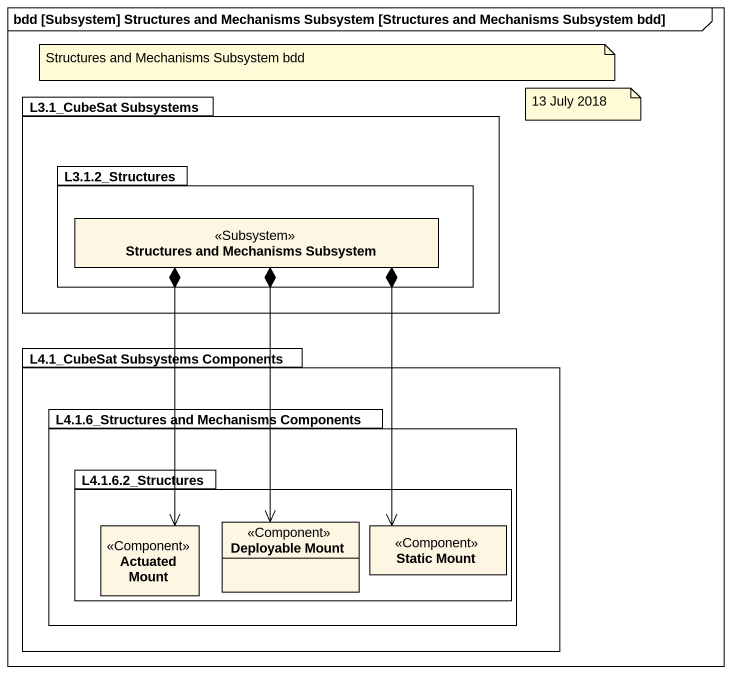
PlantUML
@startuml
mainframe bdd [Subsystem] Structures and Mechanisms Subsystem [Structures and Mechanisms Subsystem bdd]
hide circle
hide empty members
package "L3.1_CubeSat Subsystems" as L3_1_CubeSat_Subsystems {
  package "L3.1.2_Structures" as L3_1_2_Structures {
    class "Structures and Mechanisms Subsystem" as Structures_and_Mechanisms <<Subsystem>>
  }
}
package "L4.1_CubeSat Subsystems Components" as L4_1_CubeSat_Subsystems {
  package "L4.1.6_Structures and Mechanisms Components" as L4_1_6_Structures_and {
    package "L4.1.6.2_Structures" as L4_1_6_2_Structures {
      class "Actuated Mount" as Actuated_Mount <<Component>>
      class "Deployable Mount" as Deployable_Mount <<Component>>
      class "Static Mount" as Static_Mount <<Component>>
    }
  }
}
Structures_and_Mechanisms *--> Actuated_Mount
Structures_and_Mechanisms *--> Deployable_Mount
Structures_and_Mechanisms *--> Static_Mount
note as N1
  Structures and Mechanisms Subsystem bdd
end note
note as N2
  13 July 2018
end note
@enduml
